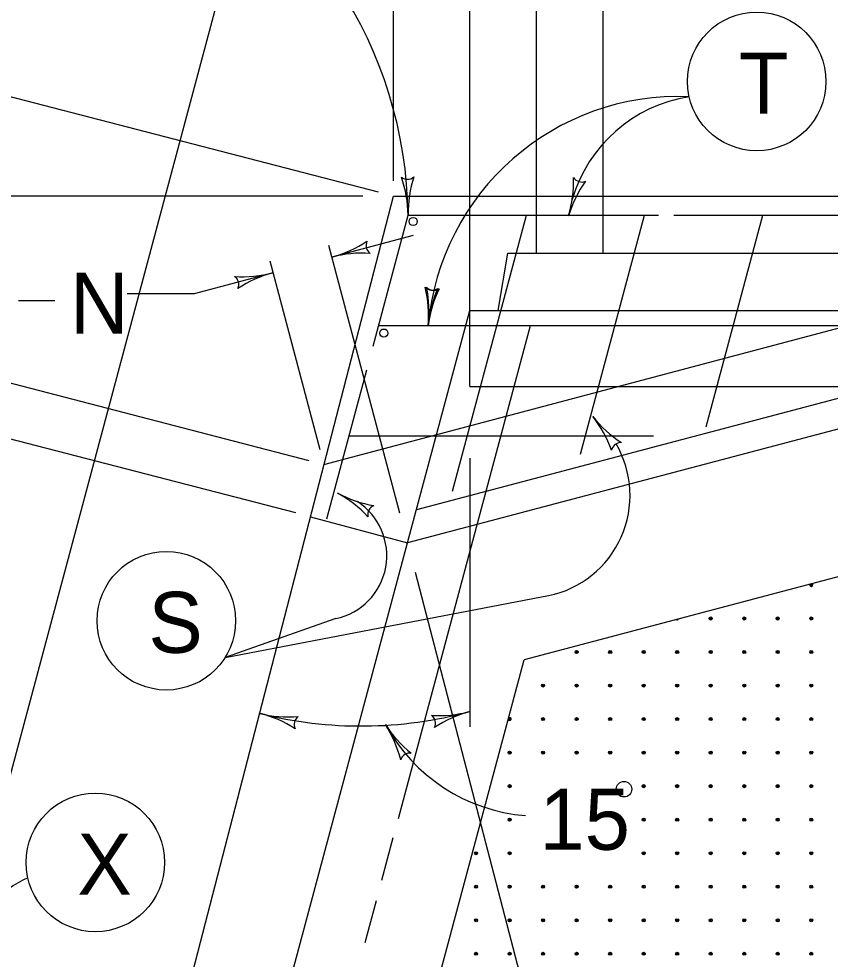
# Model space of a CAD drawing. Extents: x 1000 to 1036.3, y 1000 to 1022.
# Drawn here: x 1008.886 to 1011.549, y 1017.286 to 1020.371 of the extents above; entities that cross this region are included whole.
import ezdxf

# ---------------------------------------------------------------- set-up
doc = ezdxf.new("R2010")
doc.units = 0
doc.layers.add('Level 1', color=7, linetype='Continuous')

msp = doc.modelspace()

# ---------------------------------------------------------------- linework, layer by layer
at = {"layer": 'Level 1'}
for p, q in [((1010.1152, 1019.8399), (1010.1152, 1021.3682)), ((1010.5847, 1019.6024), (1010.5847, 1020.9035)), ((1010.8035, 1019.6024), (1010.8035, 1020.9035)), ((1008.2054, 1015.4562), (1009.5676, 1020.5399)), ((1010.366, 1019.1648), (1010.366, 1020.5399)), ((1010.0668, 1019.8024), (1008.4684, 1020.2162)), ((1010.0152, 1019.7899), (1008.0387, 1019.7899)), ((1008.9445, 1015.2629), (1010.1152, 1019.7899)), ((1009.8874, 1018.9089), (1013.2056, 1019.7899)), ((1010.1152, 1019.7899), (1013.2056, 1019.7899)), ((1010.0485, 1019.2979), (1010.1636, 1019.7274)), ((1010.1636, 1019.7274), (1010.9856, 1019.7274)), ((1010.3091, 1018.8218), (1010.5517, 1019.7274)), ((1010.7297, 1018.9426), (1010.94, 1019.7274)), ((1011.0358, 1019.7274), (1011.8051, 1019.7274)), ((1011.1422, 1019.0332), (1011.3282, 1019.7274)), ((1010.1798, 1019.6605), (1009.9129, 1019.5895)), ((1010.1361, 1018.7491), (1009.9028, 1019.6276)), ((1010.4597, 1019.4149), (1010.491, 1019.6024)), ((1010.491, 1019.6024), (1012.9352, 1019.6024)), ((1009.8746, 1018.9572), (1009.7102, 1019.5764)), ((1009.7202, 1019.5383), (1009.4616, 1019.4695)), ((1009.4616, 1019.4695), (1009.2411, 1019.4695)), ((1008.8851, 1019.4467), (1009.0042, 1019.4467)), ((1013.0602, 1019.4172), (1010.1617, 1018.6526)), ((1010.1617, 1018.6526), (1010.366, 1019.4149)), ((1012.6721, 1019.4149), (1010.1906, 1018.7604)), ((1010.366, 1019.4149), (1013.0614, 1019.4149)), ((1010.0665, 1019.3652), (1011.7482, 1019.3652)), ((1010.1317, 1017.7482), (1010.5649, 1019.3652)), ((1010.5649, 1019.3652), (1011.6604, 1019.3652)), ((1009.839, 1018.9214), (1008.2403, 1019.3353)), ((1009.8967, 1018.7312), (1010.0277, 1019.2202)), ((1010.366, 1019.1648), (1013.0614, 1019.1648)), ((1009.7945, 1018.7502), (1008.4786, 1019.0908)), ((1009.9694, 1019.0029), (1010.9694, 1019.0029)), ((1010.366, 1018.9305), (1010.366, 1018.0487)), ((1012.8333, 1018.8725), (1010.5442, 1018.2687)), ((1009.8432, 1018.7379), (1010.1617, 1018.6526)), ((1009.2316, 1015.1812), (1010.1617, 1018.6526)), ((1010.1869, 1018.5557), (1011.1884, 1014.7125)), ((1009.5625, 1018.2758), (1010.6242, 1018.4789)), ((1009.9264, 1018.4036), (1009.5625, 1018.2758)), ((1009.7532, 1015.3172), (1010.5442, 1018.2687)), ((1010.0772, 1017.5451), (1010.1149, 1017.6857)), ((1010.0227, 1017.3415), (1010.0594, 1017.4786))]:
    msp.add_line(p, q, dxfattribs=at)
for centre, radius in [((1011.3079, 1020.1659), 0.2274), ((1010.1801, 1019.7065), 0.0134), ((1010.0838, 1019.3403), 0.0134), ((1009.3699, 1018.3967), 0.2274), ((1011.4868, 1018.514), 0.0025), ((1011.1568, 1018.404), 0.005), ((1011.1568, 1018.404), 0.0025), ((1011.2668, 1018.404), 0.005), ((1011.2668, 1018.404), 0.0025), ((1011.3768, 1018.404), 0.005), ((1011.3768, 1018.404), 0.0025), ((1011.4868, 1018.404), 0.005), ((1011.4868, 1018.404), 0.0025), ((1010.7168, 1018.294), 0.005), ((1010.7168, 1018.294), 0.0025), ((1010.8268, 1018.294), 0.005), ((1010.8268, 1018.294), 0.0025), ((1010.9368, 1018.294), 0.005), ((1010.9368, 1018.294), 0.0025), ((1011.0468, 1018.294), 0.005), ((1011.0468, 1018.294), 0.0025), ((1011.1568, 1018.294), 0.005), ((1011.1568, 1018.294), 0.0025), ((1011.2668, 1018.294), 0.005), ((1011.2668, 1018.294), 0.0025), ((1011.3768, 1018.294), 0.005), ((1011.3768, 1018.294), 0.0025), ((1011.4868, 1018.294), 0.005), ((1011.4868, 1018.294), 0.0025), ((1010.6068, 1018.184), 0.005), ((1010.6068, 1018.184), 0.0025), ((1010.7168, 1018.184), 0.005), ((1010.7168, 1018.184), 0.0025), ((1010.8268, 1018.184), 0.005), ((1010.8268, 1018.184), 0.0025), ((1010.9368, 1018.184), 0.005), ((1010.9368, 1018.184), 0.0025), ((1011.0468, 1018.184), 0.005), ((1011.0468, 1018.184), 0.0025), ((1011.1568, 1018.184), 0.005), ((1011.1568, 1018.184), 0.0025), ((1011.2668, 1018.184), 0.005), ((1011.2668, 1018.184), 0.0025), ((1011.3768, 1018.184), 0.005), ((1011.3768, 1018.184), 0.0025), ((1011.4868, 1018.184), 0.005), ((1011.4868, 1018.184), 0.0025), ((1010.6068, 1018.074), 0.005), ((1010.7168, 1018.074), 0.005), ((1010.8268, 1018.074), 0.005), ((1010.9368, 1018.074), 0.005), ((1011.0468, 1018.074), 0.005), ((1011.1568, 1018.074), 0.005), ((1011.2668, 1018.074), 0.005), ((1011.3768, 1018.074), 0.005), ((1011.4868, 1018.074), 0.005), ((1010.4968, 1018.074), 0.0025), ((1010.6068, 1018.074), 0.0025), ((1010.7168, 1018.074), 0.0025), ((1010.8268, 1018.074), 0.0025), ((1010.9368, 1018.074), 0.0025), ((1011.0468, 1018.074), 0.0025), ((1011.1568, 1018.074), 0.0025), ((1011.2668, 1018.074), 0.0025), ((1011.3768, 1018.074), 0.0025), ((1011.4868, 1018.074), 0.0025), ((1010.4968, 1017.964), 0.005), ((1010.4968, 1017.964), 0.0025), ((1010.6068, 1017.964), 0.005), ((1010.6068, 1017.964), 0.0025), ((1010.7168, 1017.964), 0.005), ((1010.7168, 1017.964), 0.0025), ((1010.8268, 1017.964), 0.005), ((1010.8268, 1017.964), 0.0025), ((1010.9368, 1017.964), 0.005), ((1010.9368, 1017.964), 0.0025), ((1011.0468, 1017.964), 0.005), ((1011.0468, 1017.964), 0.0025), ((1011.1568, 1017.964), 0.005), ((1011.1568, 1017.964), 0.0025), ((1011.2668, 1017.964), 0.005), ((1011.2668, 1017.964), 0.0025), ((1011.3768, 1017.964), 0.005), ((1011.3768, 1017.964), 0.0025), ((1011.4868, 1017.964), 0.005), ((1011.4868, 1017.964), 0.0025), ((1010.8723, 1017.844), 0.0256), ((1009.1368, 1017.6037), 0.2274), ((1010.4968, 1017.854), 0.005), ((1010.4968, 1017.854), 0.0025), ((1010.9368, 1017.854), 0.005), ((1010.9368, 1017.854), 0.0025), ((1011.0468, 1017.854), 0.005), ((1011.0468, 1017.854), 0.0025), ((1011.1568, 1017.854), 0.005), ((1011.1568, 1017.854), 0.0025), ((1011.2668, 1017.854), 0.005), ((1011.2668, 1017.854), 0.0025), ((1011.3768, 1017.854), 0.005), ((1011.3768, 1017.854), 0.0025), ((1011.4868, 1017.854), 0.005), ((1011.4868, 1017.854), 0.0025), ((1010.4968, 1017.744), 0.005), ((1010.4968, 1017.744), 0.0025), ((1010.9368, 1017.744), 0.005), ((1010.9368, 1017.744), 0.0025), ((1011.0468, 1017.744), 0.005), ((1011.0468, 1017.744), 0.0025), ((1011.1568, 1017.744), 0.005), ((1011.1568, 1017.744), 0.0025), ((1011.2668, 1017.744), 0.005), ((1011.2668, 1017.744), 0.0025), ((1011.3768, 1017.744), 0.005), ((1011.3768, 1017.744), 0.0025), ((1011.4868, 1017.744), 0.005), ((1011.4868, 1017.744), 0.0025), ((1010.3868, 1017.634), 0.005), ((1010.3868, 1017.634), 0.0025), ((1010.4968, 1017.634), 0.005), ((1010.4968, 1017.634), 0.0025), ((1010.9368, 1017.634), 0.005), ((1010.9368, 1017.634), 0.0025), ((1011.0468, 1017.634), 0.005), ((1011.0468, 1017.634), 0.0025), ((1011.1568, 1017.634), 0.005), ((1011.1568, 1017.634), 0.0025), ((1011.2668, 1017.634), 0.005), ((1011.2668, 1017.634), 0.0025), ((1011.3768, 1017.634), 0.005), ((1011.3768, 1017.634), 0.0025), ((1011.4868, 1017.634), 0.005), ((1011.4868, 1017.634), 0.0025), ((1010.3868, 1017.524), 0.005), ((1010.3868, 1017.524), 0.0025), ((1010.4968, 1017.524), 0.005), ((1010.4968, 1017.524), 0.0025), ((1010.6068, 1017.524), 0.005), ((1010.6068, 1017.524), 0.0025), ((1010.7168, 1017.524), 0.005), ((1010.7168, 1017.524), 0.0025), ((1010.8268, 1017.524), 0.005), ((1010.8268, 1017.524), 0.0025), ((1010.9368, 1017.524), 0.005), ((1010.9368, 1017.524), 0.0025), ((1011.0468, 1017.524), 0.005), ((1011.0468, 1017.524), 0.0025), ((1011.1568, 1017.524), 0.005), ((1011.1568, 1017.524), 0.0025), ((1011.2668, 1017.524), 0.005), ((1011.2668, 1017.524), 0.0025), ((1011.3768, 1017.524), 0.005), ((1011.3768, 1017.524), 0.0025), ((1011.4868, 1017.524), 0.005), ((1011.4868, 1017.524), 0.0025), ((1010.3868, 1017.414), 0.005), ((1010.3868, 1017.414), 0.0025), ((1010.4968, 1017.414), 0.005), ((1010.4968, 1017.414), 0.0025), ((1010.6068, 1017.414), 0.005), ((1010.6068, 1017.414), 0.0025), ((1010.7168, 1017.414), 0.005), ((1010.7168, 1017.414), 0.0025), ((1010.8268, 1017.414), 0.005), ((1010.8268, 1017.414), 0.0025), ((1010.9368, 1017.414), 0.005), ((1010.9368, 1017.414), 0.0025), ((1011.0468, 1017.414), 0.005), ((1011.0468, 1017.414), 0.0025), ((1011.1568, 1017.414), 0.005), ((1011.1568, 1017.414), 0.0025), ((1011.2668, 1017.414), 0.005), ((1011.2668, 1017.414), 0.0025), ((1011.3768, 1017.414), 0.005), ((1011.3768, 1017.414), 0.0025), ((1011.4868, 1017.414), 0.005), ((1011.4868, 1017.414), 0.0025), ((1010.3868, 1017.304), 0.005), ((1010.3868, 1017.304), 0.0025), ((1010.4968, 1017.304), 0.005), ((1010.4968, 1017.304), 0.0025), ((1010.6068, 1017.304), 0.005), ((1010.6068, 1017.304), 0.0025), ((1010.7168, 1017.304), 0.005), ((1010.7168, 1017.304), 0.0025), ((1010.8268, 1017.304), 0.005), ((1010.8268, 1017.304), 0.0025), ((1010.9368, 1017.304), 0.005), ((1010.9368, 1017.304), 0.0025), ((1011.0468, 1017.304), 0.005), ((1011.0468, 1017.304), 0.0025), ((1011.1568, 1017.304), 0.005), ((1011.1568, 1017.304), 0.0025), ((1011.2668, 1017.304), 0.005), ((1011.2668, 1017.304), 0.0025), ((1011.3768, 1017.304), 0.005), ((1011.3768, 1017.304), 0.0025), ((1011.4868, 1017.304), 0.005), ((1011.4868, 1017.304), 0.0025)]:
    msp.add_circle(centre, radius, dxfattribs=at)
for centre, radius, start, end in [((1008.7597, 1019.7092), 1.404, 0.7448, 65.795), ((1011.0502, 1019.2922), 0.8239, 87.4952, 174.991), ((1011.1586, 1019.6457), 0.4752, 98.7728, 163.771), ((1010.1617, 1019.8761), 0.0313, 229.5194, 311.6361), ((1009.7727, 1019.7223), 0.3909, 0.7448, 19.4136), ((1010.5545, 1019.7325), 0.3909, 162.092, 180.7387), ((1010.3161, 1019.8389), 0.3909, 343.0564, 1.7252), ((1011.0641, 1019.6111), 0.3909, 144.4036, 163.0503), ((1010.7334, 1019.8672), 0.0313, 211.831, 293.9477), ((1009.7727, 1019.7223), 0.3909, 0.7326, 0.7448), ((1010.3161, 1019.8389), 0.3909, 343.0442, 343.0564), ((1009.8124, 1019.9673), 0.3909, 284.8926, 303.5614), ((1010.0566, 1019.6277), 0.0313, 153.6672, 235.7839), ((1009.8124, 1019.9673), 0.3909, 284.8804, 284.8926), ((1010.0134, 1019.2117), 0.3909, 86.2398, 104.8865), ((1009.6197, 1019.9161), 0.3909, 266.2487, 284.8954), ((1009.6197, 1019.9161), 0.3909, 266.2487, 284.8954), ((1009.8208, 1019.1605), 0.3909, 104.9015, 123.5703), ((1009.8208, 1019.1605), 0.3909, 104.9015, 123.5703), ((1009.8208, 1019.1605), 0.3909, 104.8893, 104.9015), ((1009.8208, 1019.1605), 0.3909, 104.8893, 104.9015), ((1009.5766, 1019.5001), 0.0313, 333.6761, 55.7928), ((1009.5766, 1019.5001), 0.0313, 333.6761, 55.7928), ((1010.2424, 1019.5123), 0.0313, 223.7656, 305.8823), ((1009.84, 1019.3983), 0.3909, 354.991, 13.6598), ((1010.2475, 1019.5117), 0.0313, 221.82, 303.9367), ((1009.8414, 1019.4115), 0.3909, 353.0454, 11.7142), ((1010.6189, 1019.33), 0.3909, 156.3382, 174.9849), ((1010.6175, 1019.3168), 0.3909, 154.3926, 173.0393), ((1009.8414, 1019.4115), 0.3909, 353.0332, 353.0454), ((1009.84, 1019.3983), 0.3909, 354.9788, 354.991), ((1011.077, 1019.3086), 0.3909, 218.21, 218.2222), ((1011.077, 1019.3086), 0.3909, 218.2222, 236.891), ((1010.4627, 1018.8249), 0.3909, 19.5694, 38.2161), ((1010.5564, 1018.8077), 0.3357, 281.6631, 30.305), ((1010.8618, 1018.9499), 0.0313, 86.9968, 169.1135), ((1009.8825, 1018.6101), 0.2111, 282.0009, 57.1415), ((1010.1171, 1019.1595), 0.3909, 241.6238, 241.6361), ((1010.1171, 1019.1595), 0.3909, 241.6361, 260.3049), ((1009.7457, 1018.4715), 0.3909, 42.9832, 61.63), ((1010.0622, 1018.7448), 0.0313, 110.4107, 192.5274), ((1011.4868, 1018.514), 0.005, 154.6722, 54.8824), ((1011.0468, 1018.404), 0.005, 226.7182, 342.8365), ((1010.0097, 1019.4101), 1.3588, 255.7987, 285.2014), ((1009.7723, 1018.4718), 0.3909, 255.7987, 274.4675), ((1009.7723, 1018.4718), 0.3909, 255.7865, 255.7987), ((1009.5804, 1017.7138), 0.3909, 57.1459, 75.7926), ((1009.8205, 1018.0563), 0.0313, 124.5733, 206.69), ((1010.2635, 1018.4761), 0.3909, 266.5485, 285.1952), ((1010.2225, 1018.0599), 0.0313, 333.976, 56.0926), ((1010.4685, 1017.7216), 0.3909, 105.2014, 123.8701), ((1010.4685, 1017.7216), 0.3909, 105.1891, 105.2014), ((1010.4968, 1018.074), 0.005, 186.0282, 143.9695), ((1010.4178, 1018.2678), 0.3909, 212.7098, 212.722), ((1010.5952, 1018.3319), 0.5764, 208.5435, 265.3752), ((1010.4178, 1018.2678), 0.3909, 212.722, 231.3908), ((1009.76, 1017.8452), 0.3909, 14.0691, 32.7159), ((1010.1692, 1017.9314), 0.0313, 81.4966, 163.6133), ((1009.022, 1017.2969), 0.2776, 112.6429, 228.696)]:
    msp.add_arc(centre, radius, start, end, dxfattribs=at)

# ---------------------------------------------------------------- texts
for s, p in [('T', (1011.249, 1020.0606)), ('N', (1009.0532, 1019.3388)), ('S', (1009.311, 1018.2914)), ('15', (1010.5943, 1017.6452)), ('X', (1009.0779, 1017.4983))]:
    msp.add_text(s, height=0.2, dxfattribs=at).set_placement(p)

doc.saveas('drawing.dxf')
